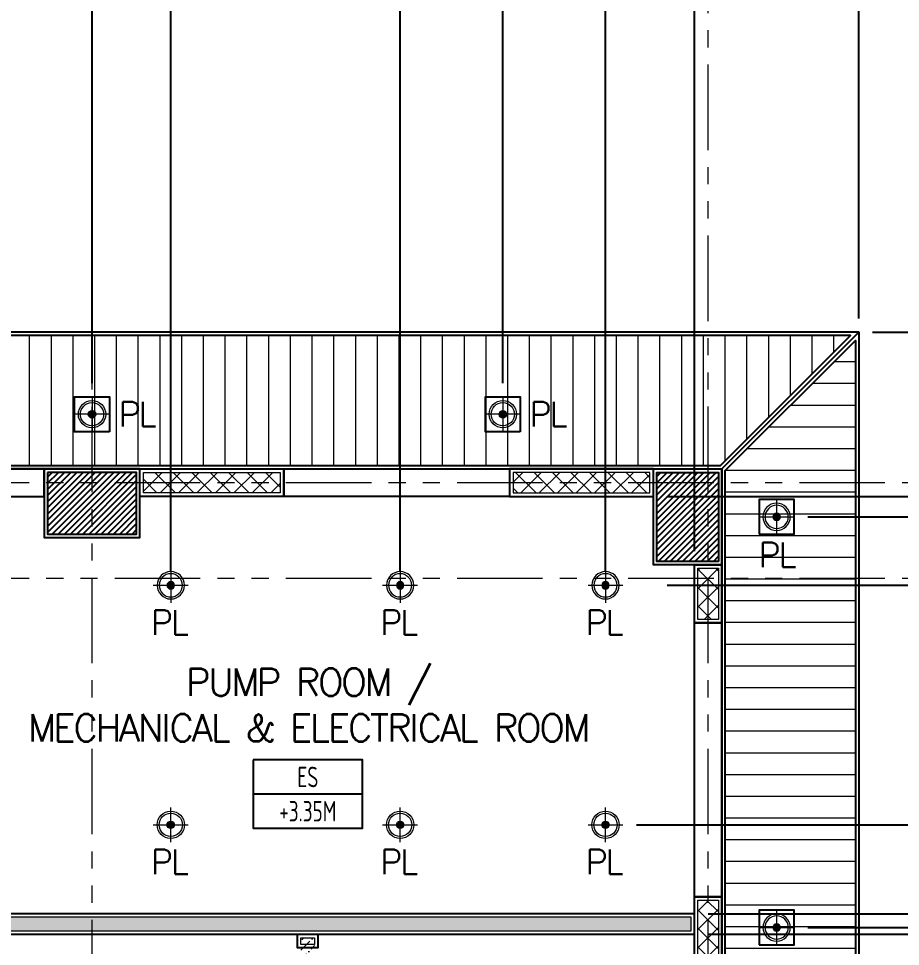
# Model space of a CAD drawing. Header units: metres. Extents: x -12400 to 1, y 0 to 106422.
# Drawn here: x -12282.28 to -12275.84, y 106348.48 to 106355.26 of the extents above; entities that cross this region are included whole.
import ezdxf
from ezdxf.enums import TextEntityAlignment as Align

# ---------------------------------------------------------------- set-up
doc = ezdxf.new("R2010")
doc.units = ezdxf.units.M
doc.header["$PDMODE"] = 35
doc.linetypes.add('CENTER', pattern=[2, 1.25, -0.25, 0.25, -0.25])
doc.linetypes.add('PHANTOM2', pattern=[1.25, 0.625, -0.125, 0.125, -0.125, 0.125, -0.125])
for name, color, linetype in [('C-SCHED', 1, 'Continuous'), ('E_FIX_LIGHT1', 2, 'Continuous'), ('lighting', 1, 'Continuous'), ('stone', 15, 'Continuous'), ('txt', 2, 'Continuous')]:
    doc.layers.add(name, color=color, linetype=linetype)
for name, color, linetype, lineweight in [('DIM 001', 251, 'Continuous', 13), ('grid', 1, 'CENTER', 15), ('HATCH', 250, 'Continuous', 5), ('LAYOUT', 1, 'Continuous', 20), ('LF 001', 51, 'Continuous', 20)]:
    doc.layers.add(name, color=color, linetype=linetype, lineweight=lineweight)
doc.styles.add('architxt', font='architxt.shx', dxfattribs={"width": 0.8})
doc.styles.add('DIMTXT-100', font='arial.ttf')
doc.styles.add('swis721', font='swiss.ttf')
doc.styles.add('T.25', font='romans.shx', dxfattribs={"height": 0.2})
doc.dimstyles.new('D-100', dxfattribs={"dimtxt": 0.2, "dimasz": 0.15, "dimexe": 0.1, "dimexo": 0.1, "dimgap": 0.1, "dimtad": 1, "dimdec": 3, "dimzin": 4, "dimdsep": 46, "dimtxsty": 'DIMTXT-100', "dimblk": 'ARCHTICK', "dimcen": 0.2, "dimdle": 0.1, "dimclrd": 8, "dimclre": 8, "dimclrt": 2, "dimadec": 0, "dimazin": 1, "dimtfac": 1, "dimtdec": 3, "dimtofl": 0, "dimtmove": 2, "dimatfit": 3, "dimfxl": 1, "dimarcsym": 0})
doc.dimstyles.new('DIM 200', dxfattribs={"dimtxt": 200, "dimasz": 1, "dimexe": 0, "dimexo": 40, "dimgap": 50, "dimtad": 1, "dimtoh": 1, "dimdec": 0, "dimlfac": 2, "dimtxsty": 'swis721', "dimblk": 'CIR', "dimcen": 0, "dimclrd": 155, "dimclre": 155, "dimclrt": 4, "dimadec": 0, "dimazin": 0, "dimtfac": 1, "dimtdec": 0, "dimtix": 1, "dimtmove": 1, "dimatfit": 3, "dimldrblk": 'CIR', "dimfxl": 0, "dimarcsym": 0})

# ---------------------------------------------------------------- blocks, each defined once
blk = doc.blocks.new('CIR')
at = {"color": 4}
blk.add_circle((0, 0), 50, dxfattribs=at)
blk = doc.blocks.new('_ArchTick')
at = {"color": 0, "linetype": 'ByBlock', "const_width": 0.15}
blk.add_lwpolyline([(-0.5, -0.5), (0.5, 0.5)], dxfattribs=at)
blk = doc.blocks.new('*D1575')
at = {"layer": 'DEFPOINTS', "color": 0, "transparency": 16777216}
for p in [(-12281.1668766341, 106358.5865394432), (-12282.6668766341, 106351.1175394432), (-12281.1668766341, 106351.1175394432)]:
    blk.add_point(p, dxfattribs=at)
at = {"layer": 'DIM 001', "color": 8, "lineweight": -2, "transparency": 16777216}
for p, q in [((-12282.6668766341, 106351.2175394432), (-12282.6668766341, 106358.6865394432)), ((-12281.1668766341, 106351.2175394432), (-12281.1668766341, 106358.6865394432)), ((-12282.7668766341, 106358.5865394432), (-12281.0668766341, 106358.5865394432))]:
    blk.add_line(p, q, dxfattribs=at)
at = {"layer": 'DIM 001', "color": 8, "lineweight": -2, "transparency": 16777216, "xscale": 0.15, "yscale": 0.15, "zscale": 0.15, "rotation": 180}
blk.add_blockref('_ArchTick', (-12282.6668766341, 106358.5865394432), dxfattribs=at)
at = {"layer": 'DIM 001', "color": 8, "lineweight": -2, "transparency": 16777216, "xscale": 0.15, "yscale": 0.15, "zscale": 0.15}
blk.add_blockref('_ArchTick', (-12281.1668766341, 106358.5865394432), dxfattribs=at)
at = {"layer": 'DIM 001', "color": 2, "transparency": 16777216, "insert": (-12281.9168766341, 106358.7886540407), "char_height": 0.2, "attachment_point": 5, "style": 'DIMTXT-100'}
blk.add_mtext('1.500', dxfattribs=at)
blk = doc.blocks.new('*D1576')
at = {"layer": 'DEFPOINTS', "color": 0, "transparency": 16777216}
for p in [(-12279.49187663406, 106358.5865394432), (-12281.1668766341, 106351.1175394432), (-12279.49187663406, 106351.1175394432)]:
    blk.add_point(p, dxfattribs=at)
at = {"layer": 'DIM 001', "color": 8, "lineweight": -2, "transparency": 16777216}
for p, q in [((-12281.1668766341, 106351.2175394432), (-12281.1668766341, 106358.6865394432)), ((-12279.49187663406, 106351.2175394432), (-12279.49187663406, 106358.6865394432)), ((-12281.2668766341, 106358.5865394432), (-12279.39187663406, 106358.5865394432))]:
    blk.add_line(p, q, dxfattribs=at)
at = {"layer": 'DIM 001', "color": 8, "lineweight": -2, "transparency": 16777216, "xscale": 0.15, "yscale": 0.15, "zscale": 0.15, "rotation": 180}
blk.add_blockref('_ArchTick', (-12281.1668766341, 106358.5865394432), dxfattribs=at)
at = {"layer": 'DIM 001', "color": 8, "lineweight": -2, "transparency": 16777216, "xscale": 0.15, "yscale": 0.15, "zscale": 0.15}
blk.add_blockref('_ArchTick', (-12279.49187663406, 106358.5865394432), dxfattribs=at)
at = {"layer": 'DIM 001', "color": 2, "transparency": 16777216, "insert": (-12280.32937663408, 106358.7886540407), "char_height": 0.2, "attachment_point": 5, "style": 'DIMTXT-100'}
blk.add_mtext('1.675', dxfattribs=at)
blk = doc.blocks.new('*D1577')
at = {"layer": 'DEFPOINTS', "color": 0, "transparency": 16777216}
for p in [(-12277.99187663406, 106358.5865394432), (-12279.49187663406, 106351.1175394432), (-12277.99187663406, 106351.1175394432)]:
    blk.add_point(p, dxfattribs=at)
at = {"layer": 'DIM 001', "color": 8, "lineweight": -2, "transparency": 16777216}
for p, q in [((-12279.49187663406, 106351.2175394432), (-12279.49187663406, 106358.6865394432)), ((-12277.99187663406, 106351.2175394432), (-12277.99187663406, 106358.6865394432)), ((-12279.59187663406, 106358.5865394432), (-12277.89187663406, 106358.5865394432))]:
    blk.add_line(p, q, dxfattribs=at)
at = {"layer": 'DIM 001', "color": 8, "lineweight": -2, "transparency": 16777216, "xscale": 0.15, "yscale": 0.15, "zscale": 0.15, "rotation": 180}
blk.add_blockref('_ArchTick', (-12279.49187663406, 106358.5865394432), dxfattribs=at)
at = {"layer": 'DIM 001', "color": 8, "lineweight": -2, "transparency": 16777216, "xscale": 0.15, "yscale": 0.15, "zscale": 0.15}
blk.add_blockref('_ArchTick', (-12277.99187663406, 106358.5865394432), dxfattribs=at)
at = {"layer": 'DIM 001', "color": 2, "transparency": 16777216, "insert": (-12278.74187663406, 106358.7886540407), "char_height": 0.2, "attachment_point": 5, "style": 'DIMTXT-100'}
blk.add_mtext('1.500', dxfattribs=at)
blk = doc.blocks.new('*D1578')
at = {"layer": 'DEFPOINTS', "color": 0, "transparency": 16777216}
for p in [(-12277.34187663407, 106358.5865394432), (-12277.34187663407, 106351.2675394432), (-12277.99187663406, 106351.1175394432)]:
    blk.add_point(p, dxfattribs=at)
at = {"layer": 'DIM 001', "color": 8, "lineweight": -2, "transparency": 16777216}
for p, q in [((-12277.99187663406, 106351.2175394432), (-12277.99187663406, 106358.6865394432)), ((-12277.34187663407, 106351.3675394432), (-12277.34187663407, 106358.6865394432)), ((-12278.09187663406, 106358.5865394432), (-12277.24187663407, 106358.5865394432))]:
    blk.add_line(p, q, dxfattribs=at)
at = {"layer": 'DIM 001', "color": 8, "lineweight": -2, "transparency": 16777216, "xscale": 0.15, "yscale": 0.15, "zscale": 0.15, "rotation": 180}
blk.add_blockref('_ArchTick', (-12277.99187663406, 106358.5865394432), dxfattribs=at)
at = {"layer": 'DIM 001', "color": 8, "lineweight": -2, "transparency": 16777216, "xscale": 0.15, "yscale": 0.15, "zscale": 0.15}
blk.add_blockref('_ArchTick', (-12277.34187663407, 106358.5865394432), dxfattribs=at)
at = {"layer": 'DIM 001', "color": 2, "transparency": 16777216, "insert": (-12277.66687663407, 106358.7865394432), "char_height": 0.2, "attachment_point": 5, "style": 'DIMTXT-100'}
blk.add_mtext('.650', dxfattribs=at)
blk = doc.blocks.new('*D1589')
at = {"layer": 'DEFPOINTS', "color": 0, "transparency": 16777216}
for p in [(-12281.74187663409, 106357.6865394432), (-12284.74187663409, 106352.4949341288), (-12281.74187663409, 106352.4949341288)]:
    blk.add_point(p, dxfattribs=at)
at = {"layer": 'DIM 001', "color": 8, "lineweight": -2, "transparency": 16777216}
for p, q in [((-12284.74187663409, 106352.5949341288), (-12284.74187663409, 106357.7865394432)), ((-12281.74187663409, 106352.5949341288), (-12281.74187663409, 106357.7865394432)), ((-12284.84187663409, 106357.6865394432), (-12281.64187663409, 106357.6865394432))]:
    blk.add_line(p, q, dxfattribs=at)
at = {"layer": 'DIM 001', "color": 8, "lineweight": -2, "transparency": 16777216, "xscale": 0.15, "yscale": 0.15, "zscale": 0.15, "rotation": 180}
blk.add_blockref('_ArchTick', (-12284.74187663409, 106357.6865394432), dxfattribs=at)
at = {"layer": 'DIM 001', "color": 8, "lineweight": -2, "transparency": 16777216, "xscale": 0.15, "yscale": 0.15, "zscale": 0.15}
blk.add_blockref('_ArchTick', (-12281.74187663409, 106357.6865394432), dxfattribs=at)
at = {"layer": 'DIM 001', "color": 2, "transparency": 16777216, "insert": (-12283.24187663409, 106357.8887222536), "char_height": 0.2, "attachment_point": 5, "style": 'DIMTXT-100'}
blk.add_mtext('3.000', dxfattribs=at)
blk = doc.blocks.new('*D1590')
at = {"layer": 'DEFPOINTS', "color": 0, "transparency": 16777216}
for p in [(-12278.74187663409, 106357.6865394432), (-12281.74187663409, 106352.4949341288), (-12278.74187663409, 106352.4949341288)]:
    blk.add_point(p, dxfattribs=at)
at = {"layer": 'DIM 001', "color": 8, "lineweight": -2, "transparency": 16777216}
for p, q in [((-12281.74187663409, 106352.5949341288), (-12281.74187663409, 106357.7865394432)), ((-12278.74187663409, 106352.5949341288), (-12278.74187663409, 106357.7865394432)), ((-12281.84187663409, 106357.6865394432), (-12278.64187663409, 106357.6865394432))]:
    blk.add_line(p, q, dxfattribs=at)
at = {"layer": 'DIM 001', "color": 8, "lineweight": -2, "transparency": 16777216, "xscale": 0.15, "yscale": 0.15, "zscale": 0.15, "rotation": 180}
blk.add_blockref('_ArchTick', (-12281.74187663409, 106357.6865394432), dxfattribs=at)
at = {"layer": 'DIM 001', "color": 8, "lineweight": -2, "transparency": 16777216, "xscale": 0.15, "yscale": 0.15, "zscale": 0.15}
blk.add_blockref('_ArchTick', (-12278.74187663409, 106357.6865394432), dxfattribs=at)
at = {"layer": 'DIM 001', "color": 2, "transparency": 16777216, "insert": (-12280.24187663409, 106357.8887222536), "char_height": 0.2, "attachment_point": 5, "style": 'DIMTXT-100'}
blk.add_mtext('3.000', dxfattribs=at)
blk = doc.blocks.new('*D1591')
at = {"layer": 'DEFPOINTS', "color": 0, "transparency": 16777216}
for p in [(-12276.14187663409, 106357.6865394432), (-12276.14187663409, 106352.9675394432), (-12278.74187663409, 106352.4949341288)]:
    blk.add_point(p, dxfattribs=at)
at = {"layer": 'DIM 001', "color": 8, "lineweight": -2, "transparency": 16777216}
for p, q in [((-12278.74187663409, 106352.5949341288), (-12278.74187663409, 106357.7865394432)), ((-12276.14187663409, 106353.0675394432), (-12276.14187663409, 106357.7865394432)), ((-12278.84187663409, 106357.6865394432), (-12276.04187663409, 106357.6865394432))]:
    blk.add_line(p, q, dxfattribs=at)
at = {"layer": 'DIM 001', "color": 8, "lineweight": -2, "transparency": 16777216, "xscale": 0.15, "yscale": 0.15, "zscale": 0.15, "rotation": 180}
blk.add_blockref('_ArchTick', (-12278.74187663409, 106357.6865394432), dxfattribs=at)
at = {"layer": 'DIM 001', "color": 8, "lineweight": -2, "transparency": 16777216, "xscale": 0.15, "yscale": 0.15, "zscale": 0.15}
blk.add_blockref('_ArchTick', (-12276.14187663409, 106357.6865394432), dxfattribs=at)
at = {"layer": 'DIM 001', "color": 2, "transparency": 16777216, "insert": (-12277.44187663409, 106357.8886540407), "char_height": 0.2, "attachment_point": 5, "style": 'DIMTXT-100'}
blk.add_mtext('2.600', dxfattribs=at)
blk = doc.blocks.new('*D1592')
at = {"layer": 'DEFPOINTS', "color": 0, "transparency": 16777216}
for p in [(-12277.64187663409, 106351.7675394432), (-12277.64187663409, 106351.1175394432), (-12264.35102823609, 106351.1175394432)]:
    blk.add_point(p, dxfattribs=at)
at = {"layer": 'DIM 001', "color": 8, "lineweight": -2, "transparency": 16777216}
for p, q in [((-12264.35102823609, 106351.8675394432), (-12264.35102823609, 106351.0175394432)), ((-12277.54187663409, 106351.7675394432), (-12264.25102823609, 106351.7675394432)), ((-12277.54187663409, 106351.1175394432), (-12264.25102823609, 106351.1175394432))]:
    blk.add_line(p, q, dxfattribs=at)
at = {"layer": 'DIM 001', "color": 8, "lineweight": -2, "transparency": 16777216, "xscale": 0.15, "yscale": 0.15, "zscale": 0.15}
for p, rotation in [((-12264.35102823609, 106351.7675394432), 90), ((-12264.35102823609, 106351.1175394432), 270)]:
    blk.add_blockref('_ArchTick', p, dxfattribs=dict(at, rotation=rotation))
at = {"layer": 'DIM 001', "color": 2, "transparency": 16777216, "insert": (-12264.55102823603, 106351.4425394432), "char_height": 0.2, "attachment_point": 5, "rotation": 90, "style": 'DIMTXT-100'}
blk.add_mtext('.650', dxfattribs=at)
blk = doc.blocks.new('*D1593')
at = {"layer": 'DEFPOINTS', "color": 0, "transparency": 16777216}
for p in [(-12277.64187663409, 106351.1175394432), (-12277.86448194841, 106349.3675394432), (-12264.3510282361, 106349.3675394432)]:
    blk.add_point(p, dxfattribs=at)
at = {"layer": 'DIM 001', "color": 8, "lineweight": -2, "transparency": 16777216}
for p, q in [((-12264.3510282361, 106351.2175394432), (-12264.3510282361, 106349.2675394432)), ((-12277.54187663409, 106351.1175394432), (-12264.2510282361, 106351.1175394432)), ((-12277.76448194841, 106349.3675394432), (-12264.2510282361, 106349.3675394432))]:
    blk.add_line(p, q, dxfattribs=at)
at = {"layer": 'DIM 001', "color": 8, "lineweight": -2, "transparency": 16777216, "xscale": 0.15, "yscale": 0.15, "zscale": 0.15}
for p, rotation in [((-12264.3510282361, 106351.1175394432), 90), ((-12264.3510282361, 106349.3675394432), 270)]:
    blk.add_blockref('_ArchTick', p, dxfattribs=dict(at, rotation=rotation))
at = {"layer": 'DIM 001', "color": 2, "transparency": 16777216, "insert": (-12264.55314283361, 106350.2425394432), "char_height": 0.2, "attachment_point": 5, "rotation": 90, "style": 'DIMTXT-100'}
blk.add_mtext('1.750', dxfattribs=at)
blk = doc.blocks.new('*D1601')
at = {"layer": 'DEFPOINTS', "color": 0, "transparency": 16777216}
for p in [(-12277.86448194841, 106349.3675394432), (-12277.34187663407, 106348.7175394432), (-12264.3510282361, 106348.7175394432)]:
    blk.add_point(p, dxfattribs=at)
at = {"layer": 'DIM 001', "color": 8, "lineweight": -2, "transparency": 16777216}
for p, q in [((-12264.3510282361, 106349.4675394432), (-12264.3510282361, 106348.6175394432)), ((-12277.76448194841, 106349.3675394432), (-12264.2510282361, 106349.3675394432)), ((-12277.24187663407, 106348.7175394432), (-12264.2510282361, 106348.7175394432))]:
    blk.add_line(p, q, dxfattribs=at)
at = {"layer": 'DIM 001', "color": 8, "lineweight": -2, "transparency": 16777216, "xscale": 0.15, "yscale": 0.15, "zscale": 0.15}
for p, rotation in [((-12264.3510282361, 106349.3675394432), 90), ((-12264.3510282361, 106348.7175394432), 270)]:
    blk.add_blockref('_ArchTick', p, dxfattribs=dict(at, rotation=rotation))
at = {"layer": 'DIM 001', "color": 2, "transparency": 16777216, "insert": (-12264.55102823603, 106349.0425394432), "char_height": 0.2, "attachment_point": 5, "rotation": 90, "style": 'DIMTXT-100'}
blk.add_mtext('.650', dxfattribs=at)
blk = doc.blocks.new('*D1602')
at = {"layer": 'DEFPOINTS', "color": 0, "transparency": 16777216}
for p in [(-12277.34187663407, 106348.5675394432), (-12277.86448194843, 106348.0175394432), (-12264.35102823609, 106348.0175394432)]:
    blk.add_point(p, dxfattribs=at)
at = {"layer": 'DIM 001', "color": 8, "lineweight": -2, "transparency": 16777216}
for p, q in [((-12264.35102823609, 106348.6675394433), (-12264.35102823609, 106347.9175394432)), ((-12277.24187663407, 106348.5675394432), (-12264.25102823609, 106348.5675394432)), ((-12277.76448194843, 106348.0175394432), (-12264.25102823609, 106348.0175394432))]:
    blk.add_line(p, q, dxfattribs=at)
at = {"layer": 'DIM 001', "color": 8, "lineweight": -2, "transparency": 16777216, "xscale": 0.15, "yscale": 0.15, "zscale": 0.15}
for p, rotation in [((-12264.35102823609, 106348.5675394432), 90), ((-12264.35102823609, 106348.0175394432), 270)]:
    blk.add_blockref('_ArchTick', p, dxfattribs=dict(at, rotation=rotation))
at = {"layer": 'DIM 001', "color": 2, "transparency": 16777216, "insert": (-12264.55102823603, 106348.2925394432), "char_height": 0.2, "attachment_point": 5, "rotation": 90, "style": 'DIMTXT-100'}
blk.add_mtext('.550', dxfattribs=at)
blk = doc.blocks.new('*D1598')
at = {"layer": 'DEFPOINTS', "color": 0, "transparency": 16777216}
for p in [(-12276.61448194844, 106348.6175394432), (-12265.25102823609, 106348.6175394432), (-12276.61448194844, 106345.6175394432)]:
    blk.add_point(p, dxfattribs=at)
at = {"layer": 'DIM 001', "color": 8, "lineweight": -2, "transparency": 16777216}
for p, q in [((-12265.25102823609, 106345.5175394432), (-12265.25102823609, 106348.7175394432)), ((-12276.51448194844, 106348.6175394432), (-12265.15102823609, 106348.6175394432)), ((-12276.51448194844, 106345.6175394432), (-12265.15102823609, 106345.6175394432))]:
    blk.add_line(p, q, dxfattribs=at)
at = {"layer": 'DIM 001', "color": 8, "lineweight": -2, "transparency": 16777216, "xscale": 0.15, "yscale": 0.15, "zscale": 0.15}
for p, rotation in [((-12265.25102823609, 106348.6175394432), 90), ((-12265.25102823609, 106345.6175394432), 270)]:
    blk.add_blockref('_ArchTick', p, dxfattribs=dict(at, rotation=rotation))
at = {"layer": 'DIM 001', "color": 2, "transparency": 16777216, "insert": (-12265.45321104643, 106347.1175394432), "char_height": 0.2, "attachment_point": 5, "rotation": 90, "style": 'DIMTXT-100'}
blk.add_mtext('3.000', dxfattribs=at)
blk = doc.blocks.new('*D1599')
at = {"layer": 'DEFPOINTS', "color": 0, "transparency": 16777216}
for p in [(-12276.61448194844, 106351.6175394432), (-12265.25102823609, 106351.6175394432), (-12276.61448194844, 106348.6175394432)]:
    blk.add_point(p, dxfattribs=at)
at = {"layer": 'DIM 001', "color": 8, "lineweight": -2, "transparency": 16777216}
for p, q in [((-12265.25102823609, 106348.5175394432), (-12265.25102823609, 106351.7175394432)), ((-12276.51448194844, 106351.6175394432), (-12265.15102823609, 106351.6175394432)), ((-12276.51448194844, 106348.6175394432), (-12265.15102823609, 106348.6175394432))]:
    blk.add_line(p, q, dxfattribs=at)
at = {"layer": 'DIM 001', "color": 8, "lineweight": -2, "transparency": 16777216, "xscale": 0.15, "yscale": 0.15, "zscale": 0.15}
for p, rotation in [((-12265.25102823609, 106351.6175394432), 90), ((-12265.25102823609, 106348.6175394432), 270)]:
    blk.add_blockref('_ArchTick', p, dxfattribs=dict(at, rotation=rotation))
at = {"layer": 'DIM 001', "color": 2, "transparency": 16777216, "insert": (-12265.45321104643, 106350.1175394432), "char_height": 0.2, "attachment_point": 5, "rotation": 90, "style": 'DIMTXT-100'}
blk.add_mtext('3.000', dxfattribs=at)
blk = doc.blocks.new('*D1616')
at = {"layer": 'DEFPOINTS', "color": 0, "transparency": 16777216}
for p in [(-12276.14187663409, 106352.9675394432), (-12265.25102823609, 106352.9675394432), (-12276.61448194844, 106351.6175394432)]:
    blk.add_point(p, dxfattribs=at)
at = {"layer": 'DIM 001', "color": 8, "lineweight": -2, "transparency": 16777216}
for p, q in [((-12265.25102823609, 106351.5175394432), (-12265.25102823609, 106353.0675394432)), ((-12276.04187663409, 106352.9675394432), (-12265.15102823609, 106352.9675394432)), ((-12276.51448194844, 106351.6175394432), (-12265.15102823609, 106351.6175394432))]:
    blk.add_line(p, q, dxfattribs=at)
at = {"layer": 'DIM 001', "color": 8, "lineweight": -2, "transparency": 16777216, "xscale": 0.15, "yscale": 0.15, "zscale": 0.15}
for p, rotation in [((-12265.25102823609, 106352.9675394432), 90), ((-12265.25102823609, 106351.6175394432), 270)]:
    blk.add_blockref('_ArchTick', p, dxfattribs=dict(at, rotation=rotation))
at = {"layer": 'DIM 001', "color": 2, "transparency": 16777216, "insert": (-12265.45321104643, 106352.2925394432), "char_height": 0.2, "attachment_point": 5, "rotation": 90, "style": 'DIMTXT-100'}
blk.add_mtext('1.350', dxfattribs=at)
blk = doc.blocks.new('*U39')
at = {"layer": 'HATCH'}
h = blk.add_hatch(dxfattribs=at)
h.set_pattern_fill('ANSI37', color=256, scale=0.03, angle=-180)
h.set_pattern_definition([(225, (-0.03750000001912146, 0), (0.06735192090801863, -0.06735192090801868), []), (314.9999999999999, (-0.03750000001912146, 0), (0.06735192090801868, 0.06735192090801861), [])])
h.paths.add_polyline_path([(0.02500000000873115, 0.1749999999883585), (0.02500000000873115, 0.02499999999417923), (1.024999999986336, 0.02499999999417923), (1.024999999986336, 0.1749999999883585)])
blk.add_lwpolyline([(0, 0.1999999999825377), (0, 0), (1.049999999980515, 0), (1.049999999980515, 0.1999999999825377)], close=True)
blk.add_lwpolyline([(0.02500000000873115, 0.1749999999883585), (0.02500000000873115, 0.02499999999417923), (1.024999999986336, 0.02499999999417923), (1.024999999986336, 0.1749999999883585)], close=True, dxfattribs=at)
blk = doc.blocks.new('*U1438')
at = {"layer": 'HATCH'}
h = blk.add_hatch(dxfattribs=at)
h.set_pattern_fill('ANSI36', color=256, scale=0.015)
h.set_pattern_definition([(45, (12091.37419102855, -106406.7665946045), (0.025256970340507, 0.09260889124852564), [0.1190625, -0.0238125, 0, -0.0238125])])
h.paths.add_polyline_path([(-0.9624999999533665, 0.1249999999854481), (-0.9624999999533665, 0.02499999999417923), (0.07500000004699725, 0.02499999999417923), (0.07500000004699725, 0.1249999999854481)])
at = {"color": 4}
blk.add_lwpolyline([(0.1000000000466335, 0), (0.1000000000466335, 0.1499999999796273), (0, 0.1499999999796273), (0, 0)], close=True, dxfattribs=at)
at = {"layer": 'HATCH'}
blk.add_lwpolyline([(0.07500000004699725, 0.02499999999417923), (0.07500000004699725, 0.1249999999854481), (0.0249999999996362, 0.1249999999854481), (0.0249999999996362, 0.02499999999417923)], close=True, dxfattribs=at)
blk = doc.blocks.new('*U1765')
at = {"layer": 'HATCH'}
h = blk.add_hatch(dxfattribs=at)
h.set_pattern_fill('ANSI37', color=256, scale=0.03, angle=-180)
h.set_pattern_definition([(225, (-0.6624999999845038, 0), (0.06735192090801863, -0.06735192090801868), []), (314.9999999999999, (-0.6624999999845038, 0), (0.06735192090801868, 0.06735192090801861), [])])
h.paths.add_polyline_path([(0.02500000000873115, 0.1749999999883585), (0.02500000000873115, 0.02499999999417923), (0.4000000000209532, 0.02499999999417923), (0.4000000000209532, 0.1749999999883585)])
blk.add_lwpolyline([(0, 0.1999999999825377), (0, 0), (0.4250000000151324, 0), (0.4250000000151324, 0.1999999999825377)], close=True)
blk.add_lwpolyline([(0.02500000000873115, 0.1749999999883585), (0.02500000000873115, 0.02499999999417923), (0.4000000000209532, 0.02499999999417923), (0.4000000000209532, 0.1749999999883585)], close=True, dxfattribs=at)
blk = doc.blocks.new('*U102')
at = {"layer": 'HATCH'}
h = blk.add_hatch(dxfattribs=at)
h.set_pattern_fill('ANSI37', color=256, scale=0.03, angle=-180)
h.set_pattern_definition([(225, (-0.4624999999390973, 0), (0.06735192090801863, -0.06735192090801868), []), (314.9999999999999, (-0.4624999999390973, 0), (0.06735192090801868, 0.06735192090801861), [])])
h.paths.add_polyline_path([(0.02500000000873115, 0.1749999999883585), (0.02500000000873115, 0.02499999999417923), (0.6000000000663597, 0.02499999999417923), (0.6000000000663597, 0.1749999999883585)])
blk.add_lwpolyline([(0, 0.1999999999825377), (0, 0), (0.6250000000605389, 0), (0.6250000000605389, 0.1999999999825377)], close=True)
blk.add_lwpolyline([(0.02500000000873115, 0.1749999999883585), (0.02500000000873115, 0.02499999999417923), (0.6000000000663597, 0.02499999999417923), (0.6000000000663597, 0.1749999999883585)], close=True, dxfattribs=at)
blk = doc.blocks.new('*U43')
at = {"layer": 'HATCH'}
h = blk.add_hatch(dxfattribs=at)
h.set_pattern_fill('ANSI36', color=256, scale=0.015)
h.set_pattern_definition([(45, (12099.17419102851, -106406.7665946045), (0.025256970340507, 0.09260889124852564), [0.1190625, -0.0238125, 0, -0.0238125])])
h.paths.add_polyline_path([(0.0249999999996362, 0.1249999999854481), (0.0249999999996362, 0.02499999999417923), (7.87500000000989, 0.02499999999417923), (7.87500000000989, 0.1249999999854481)])
at = {"color": 4}
blk.add_lwpolyline([(7.900000000009526, 0), (7.900000000009526, 0.1499999999796273), (0, 0.1499999999796273), (0, 0)], close=True, dxfattribs=at)
at = {"layer": 'HATCH'}
blk.add_lwpolyline([(7.87500000000989, 0.02499999999417923), (7.87500000000989, 0.1249999999854481), (0.0249999999996362, 0.1249999999854481), (0.0249999999996362, 0.02499999999417923)], close=True, dxfattribs=at)
blk = doc.blocks.new('GFCOLUMNS')
h = blk.add_hatch()
h.set_pattern_fill('ANSI31', color=8, scale=0.01)
h.set_pattern_definition([(45, (12160.82941529413, -106286.2475460935), (-0.02245064030267288, 0.02245064030267288), [])])
h.paths.add_polyline_path([(-2.200000000000728, 18.02499999997963), (-1.75, 18.02499999997963), (-1.75, 18.67499999998836), (-2.200000000000728, 18.67499999998836)])
h.paths.add_polyline_path([(2.700000000000728, 18.67499999998836), (2.700000000000728, 18.22499999997672), (2.050000000001091, 18.22499999997672), (2.050000000001091, 18.67499999998836)])
h.paths.add_polyline_path([(6.950000000000728, 18.02499999997963), (6.5, 18.02499999997963), (6.5, 18.67499999998836), (6.950000000000728, 18.67499999998836)])
h.paths.add_polyline_path([(11.20000000001164, 17.52499999997963), (11.20000000001164, 17.97499999999127), (10.55000000001201, 17.97499999999127), (10.55000000001201, 17.52499999997963)])
h.paths.add_polyline_path([(14.79999999999927, 18.02499999997963), (15.25, 18.02499999997963), (15.25, 18.67499999998836), (14.79999999999927, 18.67499999998836)])
h.paths.add_polyline_path([(19.04999999999927, 18.67499999998836), (19.04999999999927, 18.22499999997672), (19.69999999999891, 18.22499999997672), (19.69999999999891, 18.67499999998836)])
h.paths.add_polyline_path([(23.94999999999891, 18.02499999997963), (23.49999999999818, 18.02499999997963), (23.49999999999818, 18.67499999998836), (23.94999999999891, 18.67499999998836)])
h.paths.add_polyline_path([(-2.200000000000728, 13.27499999997963), (-1.75, 13.27499999997963), (-1.75, 13.92499999998836), (-2.200000000000728, 13.92499999998836)])
h.paths.add_polyline_path([(2.600000000000364, 13.27499999997963), (2.149999999999636, 13.27499999997963), (2.149999999999636, 13.92499999998836), (2.600000000000364, 13.92499999998836)])
h.paths.add_polyline_path([(6.950000000000728, 13.27499999997963), (6.5, 13.27499999997963), (6.5, 13.92499999998836), (6.950000000000728, 13.92499999998836)])
h.paths.add_polyline_path([(11.09999999999127, 13.27499999997963), (10.69999999998981, 13.27499999997963), (10.69999999998981, 13.67499999998836), (11.09999999999127, 13.67499999998836)])
h.paths.add_polyline_path([(14.79999999999927, 13.27499999997963), (15.25, 13.27499999997963), (15.25, 13.92499999998836), (14.79999999999927, 13.92499999998836)])
h.paths.add_polyline_path([(19.14999999999964, 13.27499999997963), (19.60000000000036, 13.27499999997963), (19.60000000000036, 13.92499999998836), (19.14999999999964, 13.92499999998836)])
h.paths.add_polyline_path([(23.94999999999891, 13.27499999997963), (23.49999999999818, 13.27499999997963), (23.49999999999818, 13.92499999998836), (23.94999999999891, 13.92499999998836)])
h.paths.add_polyline_path([(-2.200000000000728, 9.024999999979627), (-1.75, 9.024999999979627), (-1.75, 9.674999999988358), (-2.200000000000728, 9.674999999988358)])
h.paths.add_polyline_path([(6.950000000000728, 9.024999999979627), (6.5, 9.024999999979627), (6.5, 9.674999999988358), (6.950000000000728, 9.674999999988358)])
h.paths.add_polyline_path([(14.79999999999927, 9.024999999979627), (15.25, 9.024999999979627), (15.25, 9.674999999988358), (14.79999999999927, 9.674999999988358)])
h.paths.add_polyline_path([(23.94999999999891, 9.024999999979627), (23.49999999999818, 9.024999999979627), (23.49999999999818, 9.674999999988358), (23.94999999999891, 9.674999999988358)])
h.paths.add_polyline_path([(-2.200000000000728, 4.774999999979627), (-1.75, 4.774999999979627), (-1.75, 5.424999999988358), (-2.200000000000728, 5.424999999988358)])
h.paths.add_polyline_path([(-2.200000000000728, 2.249999999985448), (-1.75, 2.249999999985448), (-1.75, 2.899999999994179), (-2.200000000000728, 2.899999999994179)])
h.paths.add_polyline_path([(0.6750000000010914, 0.02499999999417923), (0.6750000000010914, 0.4750000000058208), (0.02500000000145519, 0.4750000000058208), (0.02500000000145519, 0.02499999999417923)])
h.paths.add_polyline_path([(2.700000000000728, 0.02499999999417923), (2.700000000000728, 0.4750000000058208), (2.050000000001091, 0.4750000000058208), (2.050000000001091, 0.02499999999417923)])
h.paths.add_polyline_path([(2.149999999999636, 4.774999999979627), (2.600000000000364, 4.774999999979627), (2.600000000000364, 5.424999999988358), (2.149999999999636, 5.424999999988358)])
h.paths.add_polyline_path([(6.950000000000728, 0.02499999999417923), (6.5, 0.02499999999417923), (6.5, 0.6750000000029104), (6.950000000000728, 0.6750000000029104)])
h.paths.add_polyline_path([(11.20000000000073, 1.024999999994179), (11.20000000000073, 1.475000000005821), (10.55000000000109, 1.475000000005821), (10.55000000000109, 1.024999999994179)])
h.paths.add_polyline_path([(14.79999999999927, 0.02499999999417923), (15.25, 0.02499999999417923), (15.25, 0.6750000000029104), (14.79999999999927, 0.6750000000029104)])
h.paths.add_polyline_path([(19.04999999999927, 0.02499999999417923), (19.04999999999927, 0.4750000000058208), (19.69999999999891, 0.4750000000058208), (19.69999999999891, 0.02499999999417923)])
h.paths.add_polyline_path([(23.94999999999891, 0.02499999999417923), (23.49999999999818, 0.02499999999417923), (23.49999999999818, 0.6750000000029104), (23.94999999999891, 0.6750000000029104)])
h.paths.add_polyline_path([(6.950000000000728, 4.774999999979627), (6.5, 4.774999999979627), (6.5, 5.424999999988358), (6.950000000000728, 5.424999999988358)])
h.paths.add_polyline_path([(11.10000000000036, 4.774999999979627), (10.64999999999964, 4.774999999979627), (10.64999999999964, 5.424999999988358), (11.10000000000036, 5.424999999988358)])
h.paths.add_polyline_path([(14.79999999999927, 4.774999999979627), (15.25, 4.774999999979627), (15.25, 5.424999999988358), (14.79999999999927, 5.424999999988358)])
h.paths.add_polyline_path([(19.60000000000036, 4.774999999979627), (19.14999999999964, 4.774999999979627), (19.14999999999964, 5.424999999988358), (19.60000000000036, 5.424999999988358)])
h.paths.add_polyline_path([(23.94999999999891, 4.774999999979627), (23.49999999999818, 4.774999999979627), (23.49999999999818, 5.424999999988358), (23.94999999999891, 5.424999999988358)])
at = {"color": 7}
for points in [[(19.02499999999964, 18.69999999998254), (19.02499999999964, 18.19999999998254), (19.72500000000036, 18.19999999998254), (19.72500000000036, 18.69999999998254)], [(23.97499999999854, 17.99999999998545), (23.47499999999854, 17.99999999998545), (23.47499999999854, 18.69999999998254), (23.97499999999854, 18.69999999998254)]]:
    blk.add_lwpolyline(points, close=True, dxfattribs=at)
at = {"layer": 'stone', "color": 5}
for points in [[(19.04999999999927, 18.67499999998836), (19.04999999999927, 18.22499999997672), (19.69999999999891, 18.22499999997672), (19.69999999999891, 18.67499999998836)], [(23.94999999999891, 18.02499999997963), (23.49999999999818, 18.02499999997963), (23.49999999999818, 18.67499999998836), (23.94999999999891, 18.67499999998836)]]:
    blk.add_lwpolyline(points, close=True, dxfattribs=at)
blk = doc.blocks.new('L1')
at = {"layer": 'LF 001', "lineweight": 20, "ltscale": 1500}
h = blk.add_hatch(color=256, dxfattribs=at)
edge = h.paths.add_edge_path()
edge.add_arc((1.13686837721616e-13, -1.13686837721616e-13), 0.0318958546358772, 0, 360)
at = {"layer": 'LF 001', "ltscale": 1500}
blk.add_lwpolyline([(-0.09999999999990905, -1.13686837721616e-13, -1), (0.1000000000000227, -1.13686837721616e-13, -1)], format="xyb", close=True, dxfattribs=at)
at = {"layer": 'LF 001', "color": 76, "lineweight": 18, "ltscale": 1500}
for points in [[(1.13686837721616e-13, 0.1499999999997499), (1.13686837721616e-13, -0.1500000000000909)], [(-0.1499999999999773, -1.13686837721616e-13), (0.1500000000000909, -1.13686837721616e-13)]]:
    blk.add_lwpolyline(points, dxfattribs=at)
at = {"layer": 'LF 001', "lineweight": 20, "ltscale": 1500}
blk.add_circle((1.13686837721616e-13, -1.13686837721616e-13), 0.0318958546358772, dxfattribs=at)
blk = doc.blocks.new('LO')
at = {"layer": 'LAYOUT', "xscale": 1000, "yscale": 1000, "zscale": 1000}
blk.add_blockref('L1', (0, 0), dxfattribs=at)
blk = doc.blocks.new('*U1960')
at = {"layer": 'LF 001', "ltscale": 1500}
blk.add_circle((0, -3.995415109869782e-14), 0.0998520709958535, dxfattribs=at)
at = {"layer": 'lighting', "xscale": 0.0008492979043710491, "yscale": 0.0008492979043710491, "zscale": 0.0008492979043710491}
blk.add_blockref('LO', (0, -3.995415109869782e-14), dxfattribs=at)
blk = doc.blocks.new('A$C26a86990')
at = {"color": 6, "linetype": 'PHANTOM2'}
for points in [[(-10.25000000000728, -5.038150733977091), (-10.25000000000728, 31.84999999996217)], [(-5.750000000007276, -5.038150733977091), (-5.750000000007276, 31.84999999996217)], [(8.040848397993614, 23.78099999995902), (-45.68326234439519, 23.78099999995902)], [(8.040848397993614, 23.08099999996193), (-45.10513663638449, 23.08099999996193)]]:
    blk.add_leader(points, dimstyle='DIM 200', override={"dimasz": 0.002, "dimgap": 60, "dimtad": 0}, dxfattribs=at)

msp = doc.modelspace()

# ---------------------------------------------------------------- hatches: boundary and pattern name
at = {"layer": 'HATCH'}
h = msp.add_hatch(dxfattribs=at)
h.set_pattern_fill('ANSI31', color=8, scale=0.05, angle=45)
h.set_pattern_definition([(90, (-175.1289087083715, 42.00462282572698), (-0.15875, 0), [])])
h.paths.add_polyline_path([(-12286.31687663409, 106351.9925394431), (-12277.15223197315, 106351.9925394432), (-12276.20223197313, 106352.9425394432), (-12286.31687663409, 106352.9425394432)])
h = msp.add_hatch(dxfattribs=at)
h.set_pattern_fill('ANSI31', color=8, scale=0.05, angle=135)
h.set_pattern_definition([(180, (-175.1289087083715, 42.00462282572698), (-1.387778780781446e-17, -0.15875), [])])
h.paths.add_polyline_path([(-12277.11687663409, 106351.9571841041), (-12276.16687663408, 106352.9071841041), (-12276.16687663409, 106333.2925394432), (-12277.1168766341, 106333.2778947822)])

# ---------------------------------------------------------------- linework, layer by layer
at = {"color": 1}
for points in [[(-12286.34187663409, 106351.9675394432), (-12277.14187663409, 106351.9675394432), (-12276.14187663409, 106352.9675394432), (-12286.34187663409, 106352.9675394432), (-12286.34187663409, 106351.9675394432)], [(-12276.14187663409, 106352.9675394432), (-12286.34187663409, 106352.9675394432), (-12286.34187663409, 106351.9675394432)]]:
    msp.add_lwpolyline(points, dxfattribs=at)
at = {"color": 8}
for points in [[(-12286.31687663409, 106351.9925394431), (-12277.15223197315, 106351.9925394432), (-12276.20223197313, 106352.9425394432), (-12286.31687663409, 106352.9425394432)], [(-12277.11687663409, 106351.9571841041), (-12276.16687663409, 106352.9071841041), (-12276.16687663409, 106333.2925394432), (-12277.11687663409, 106333.2925394432)]]:
    msp.add_lwpolyline(points, close=True, dxfattribs=at)
at = {"color": 1}
for points in [[(-12277.14187663409, 106351.9675394432), (-12276.14187663409, 106352.9675394432), (-12276.14187663409, 106333.2675394432), (-12277.14187663409, 106333.2675394432)], [(-12281.61448194843, 106352.2401447575), (-12281.86927131975, 106352.2401447575), (-12281.86927131975, 106352.4949341288), (-12281.61448194843, 106352.4949341288)], [(-12278.61448194843, 106352.2401447575), (-12278.86927131975, 106352.2401447575), (-12278.86927131975, 106352.4949341288), (-12278.61448194843, 106352.4949341288)], [(-12282.09187663409, 106351.9675394432), (-12283.0918766341, 106351.9675394432), (-12283.0918766341, 106351.7675394433), (-12282.09187663409, 106351.7675394433)], [(-12280.3418766341, 106351.9675394432), (-12278.69187663407, 106351.9675394432), (-12278.69187663407, 106351.7675394432), (-12280.3418766341, 106351.7675394432)], [(-12276.86927131975, 106351.4901447575), (-12276.61448194844, 106351.4901447575), (-12276.61448194844, 106351.7449341288), (-12276.86927131975, 106351.7449341288)], [(-12277.34187663407, 106350.8425394432), (-12277.14187663408, 106350.8425394432), (-12277.14187663408, 106348.8425394432), (-12277.34187663407, 106348.8425394432)], [(-12276.86927131975, 106348.4901447575), (-12276.61448194844, 106348.4901447575), (-12276.61448194844, 106348.7449341288), (-12276.86927131975, 106348.7449341288)]]:
    msp.add_lwpolyline(points, close=True, dxfattribs=at)
at = {"layer": 'C-SCHED'}
msp.add_line((-12279.76568385641, 106349.5925394432), (-12280.56568385642, 106349.5925394432), dxfattribs=at)
msp.add_lwpolyline([(-12280.56568385642, 106349.8425394432), (-12280.56568385642, 106349.3425394432), (-12279.76568385641, 106349.3425394432), (-12279.76568385641, 106349.8425394432)], close=True, dxfattribs=at)

# ---------------------------------------------------------------- block references
for name, p in [('GFCOLUMNS', (-12301.11687663409, 106333.2675394432)), ('*U43', (-12285.24187663408, 106348.5675394432))]:
    msp.add_blockref(name, p)
at = {"xscale": -1}
for name, p, rotation in [('*U39', (-12281.39187663408, 106351.9675394432), 180), ('*U1765', (-12277.14187663409, 106351.2675394432), 90), ('*U102', (-12277.14187663408, 106348.8425394432), 90), ('*U1438', (-12280.24187663407, 106348.4675394431), 270)]:
    msp.add_blockref(name, p, dxfattribs=dict(at, rotation=rotation))
at = {"rotation": 180}
msp.add_blockref('*U39', (-12277.64187663408, 106351.9675394432), dxfattribs=at)
at = {"layer": 'E_FIX_LIGHT1'}
for p, rotation in [((-12281.74187663409, 106352.3675394432), 270), ((-12278.74187663409, 106352.3675394432), 270), ((-12281.1668766341, 106349.3675394432), 90), ((-12279.49187663406, 106349.3675394432), 90), ((-12277.99187663406, 106349.3675394432), 90)]:
    msp.add_blockref('*U1960', p, dxfattribs=dict(at, rotation=rotation))
at = {"layer": 'E_FIX_LIGHT1', "xscale": -1, "rotation": 90}
for p in [(-12276.7418766341, 106351.6175394432), (-12281.1668766341, 106351.1175394432), (-12279.49187663406, 106351.1175394432), (-12277.99187663406, 106351.1175394432), (-12276.7418766341, 106348.6175394432)]:
    msp.add_blockref('*U1960', p, dxfattribs=at)
at = {"layer": 'grid'}
msp.add_blockref('A$C26a86990', (-12271.49187663408, 106328.0865394432), dxfattribs=at)

# ---------------------------------------------------------------- texts
at = {"linetype": 'Continuous', "insert": (-12280.16568385642, 106350.2425394432), "char_height": 0.2, "attachment_point": 5, "style": 'T.25'}
msp.add_mtext_dynamic_manual_height_columns('{\\T0.9;\\C3;PUMP ROOM /\\PMECHANICAL & ELECTRICAL ROOM}', width=7.604206719105335, gutter_width=0.001, heights=[0], dxfattribs=at)
at = {"layer": 'C-SCHED', "color": 2, "style": 'architxt', "width": 0.8}
msp.add_text('ES', height=0.15, dxfattribs=at).set_placement((-12280.16568385642, 106349.6421807029), align=Align.CENTER)
msp.add_attdef('+3.35M', text='-', height=0.15, dxfattribs=at).set_placement((-12280.16568385642, 106349.3921807029), align=Align.CENTER)
at = {"layer": 'txt', "color": 6, "linetype": 'Continuous', "char_height": 0.18, "attachment_point": 5, "style": 'T.25'}
for insert in [(-12281.41448194843, 106352.3675394431), (-12278.41448194843, 106352.3675394431), (-12276.7418766341, 106351.3401447575), (-12281.1796458833, 106350.8461349264), (-12279.50464588326, 106350.8461349264), (-12278.00464588326, 106350.8461349264), (-12281.1796458833, 106349.0961349264), (-12279.50464588326, 106349.0961349264), (-12278.00464588326, 106349.0961349264)]:
    msp.add_mtext_dynamic_manual_height_columns('{\\T0.9;PL}', width=0.6453045245441018, gutter_width=0.001, heights=[0], dxfattribs=dict(at, insert=insert))

# ---------------------------------------------------------------- dimensions: what is measured, and where the dimension line sits
at = {"layer": 'DIM 001'}
for base, p1, p2, picture, middle in [((-12281.1668766341, 106358.5865394432), (-12282.6668766341, 106351.1175394432), (-12281.1668766341, 106351.1175394432), '*D1575', (-12281.9168766341, 106358.7886540407)), ((-12279.49187663406, 106358.5865394432), (-12281.1668766341, 106351.1175394432), (-12279.49187663406, 106351.1175394432), '*D1576', (-12280.32937663408, 106358.7886540407)), ((-12277.99187663406, 106358.5865394432), (-12279.49187663406, 106351.1175394432), (-12277.99187663406, 106351.1175394432), '*D1577', (-12278.74187663406, 106358.7886540407))]:
    dim = msp.add_linear_dim(base=base, p1=p1, p2=p2, dimstyle='D-100', dxfattribs=at)
    dim.commit()
    dim.dimension.update_dxf_attribs({"geometry": picture, "text_midpoint": middle})
dim = msp.add_linear_dim(base=(-12277.34187663407, 106358.5865394432), p1=(-12277.99187663406, 106351.1175394432), p2=(-12277.34187663407, 106351.2675394432), dimstyle='D-100', dxfattribs=at)
dim.commit()
dim.dimension.update_dxf_attribs({"geometry": '*D1578', "text_midpoint": (-12277.66687663407, 106358.7865394432), "dimtype": 160})
at = {"layer": 'DIM 001', "color": 1}
for base, p1, p2, picture, middle in [((-12281.74187663409, 106357.6865394432), (-12284.74187663409, 106352.4949341288), (-12281.74187663409, 106352.4949341288), '*D1589', (-12283.24187663409, 106357.8887222536)), ((-12278.74187663409, 106357.6865394432), (-12281.74187663409, 106352.4949341288), (-12278.74187663409, 106352.4949341288), '*D1590', (-12280.24187663409, 106357.8887222536)), ((-12276.14187663409, 106357.6865394432), (-12278.74187663409, 106352.4949341288), (-12276.14187663409, 106352.9675394432), '*D1591', (-12277.44187663409, 106357.8886540407))]:
    dim = msp.add_linear_dim(base=base, p1=p1, p2=p2, dimstyle='D-100', dxfattribs=at)
    dim.commit()
    dim.dimension.update_dxf_attribs({"geometry": picture, "text_midpoint": middle})
at = {"layer": 'DIM 001'}
for base, p1, p2, picture, middle in [((-12265.25102823609, 106352.9675394432), (-12276.61448194844, 106351.6175394432), (-12276.14187663409, 106352.9675394432), '*D1616', (-12265.45321104643, 106352.2925394432)), ((-12265.25102823609, 106351.6175394432), (-12276.61448194844, 106348.6175394432), (-12276.61448194844, 106351.6175394432), '*D1599', (-12265.45321104643, 106350.1175394432)), ((-12264.3510282361, 106349.3675394432), (-12277.64187663409, 106351.1175394432), (-12277.86448194841, 106349.3675394432), '*D1593', (-12264.55314283361, 106350.2425394432)), ((-12265.25102823609, 106348.6175394432), (-12276.61448194844, 106345.6175394432), (-12276.61448194844, 106348.6175394432), '*D1598', (-12265.45321104643, 106347.1175394432))]:
    dim = msp.add_linear_dim(base=base, p1=p1, p2=p2, angle=90, dimstyle='D-100', dxfattribs=at)
    dim.commit()
    dim.dimension.update_dxf_attribs({"geometry": picture, "text_midpoint": middle})
for base, p1, p2, picture, middle in [((-12264.35102823609, 106351.1175394432), (-12277.64187663409, 106351.7675394432), (-12277.64187663409, 106351.1175394432), '*D1592', (-12264.55102823603, 106351.4425394432)), ((-12264.3510282361, 106348.7175394432), (-12277.86448194841, 106349.3675394432), (-12277.34187663406, 106348.7175394432), '*D1601', (-12264.55102823603, 106349.0425394432)), ((-12264.35102823609, 106348.0175394432), (-12277.34187663407, 106348.5675394432), (-12277.86448194843, 106348.0175394432), '*D1602', (-12264.55102823603, 106348.2925394432))]:
    dim = msp.add_linear_dim(base=base, p1=p1, p2=p2, angle=90, dimstyle='D-100', dxfattribs=at)
    dim.commit()
    dim.dimension.update_dxf_attribs({"geometry": picture, "text_midpoint": middle, "dimtype": 160})

doc.saveas('drawing.dxf')
